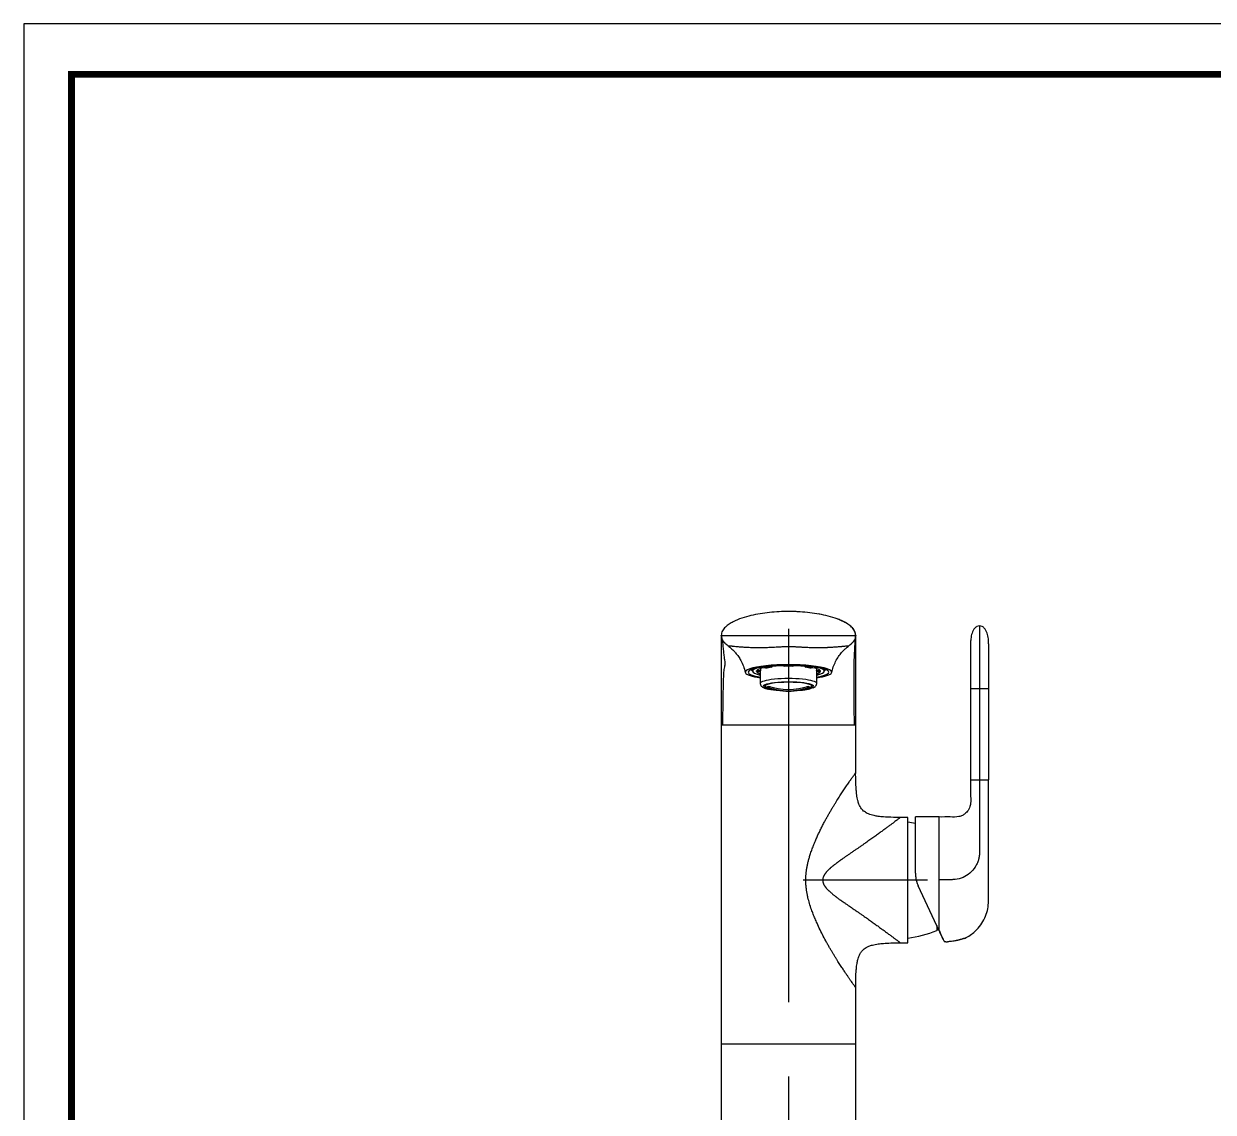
# Model space of a CAD drawing. Extents: x 0 to 995, y 0 to 729.
# Drawn here: x 0 to 398.3, y 364.6 to 729.2 of the extents above; entities that cross this region are included whole.
import ezdxf

# ---------------------------------------------------------------- set-up
doc = ezdxf.new("R2010")
doc.units = 0
doc.header["$LTSCALE"] = 10
doc.header["$MEASUREMENT"] = 0
doc.linetypes.add('CENTER', pattern=[2, 1.25, -0.25, 0.25, -0.25])
doc.layers.get('0').update_dxf_attribs({"linetype": 'CONTINUOUS'})
doc.layers.add('1', color=7, linetype='CONTINUOUS')

msp = doc.modelspace()

# ---------------------------------------------------------------- linework, layer by layer
at = {"ltscale": 0.5}
msp.add_lwpolyline([(0, 0), (995.25, 0), (995.25, 729.24), (0, 729.24)], close=True, dxfattribs=at)
at = {"color": 5, "linetype": 'ByBlock', "lineweight": 200, "const_width": 2.29}
msp.add_lwpolyline([(16, 31.23), (979.15, 31.23), (979.15, 712.31), (16, 712.31)], close=True, dxfattribs=at)
at = {"layer": '1', "color": 1, "linetype": 'CENTER', "lineweight": -3, "ltscale": 10}
for p, q in [((256.1, 526.53), (256.1, 165.09)), ((302.6, 442.36), (261.03, 442.36))]:
    msp.add_line(p, q, dxfattribs=at)
at = {"layer": '1', "color": 7, "linetype": 'Continuous', "lineweight": -3}
for p, q in [((320.1, 527.52), (320.1, 506.52)), ((233.6, 524.36), (233.6, 524.36)), ((317.1, 521.52), (317.1, 506.52)), ((323.1, 521.52), (323.1, 506.52)), ((250.52, 513.96), (250.52, 513.69)), ((254.65, 513.98), (254.65, 514.21)), ((255.25, 514.22), (255.25, 514.09)), ((256.95, 514.09), (256.95, 514.22)), ((257.55, 514.21), (257.55, 513.98)), ((261.67, 513.96), (261.67, 513.69)), ((244.1, 513.11), (244.1, 512.36)), ((245.38, 512.22), (245.38, 512.51)), ((246.13, 512.51), (245.38, 512.51)), ((245.38, 512.22), (246.13, 512.22)), ((245.45, 512.61), (246.76, 512.61)), ((246.65, 512.11), (245.45, 512.11)), ((246.1, 512.51), (246.1, 512.36)), ((246.65, 512.36), (246.65, 508.25)), ((246.76, 513.29), (246.76, 512.61)), ((248.47, 513.33), (247.54, 513.49)), ((247.92, 513.57), (248.45, 513.48)), ((248.45, 513.48), (248.45, 513.67)), ((249.65, 513.69), (249.12, 513.78)), ((249.59, 513.85), (250.52, 513.69)), ((261.67, 513.69), (262.6, 513.85)), ((263.07, 513.78), (262.54, 513.69)), ((264.65, 513.49), (263.73, 513.33)), ((263.74, 513.48), (263.74, 513.67)), ((263.74, 513.48), (264.28, 513.57)), ((265.44, 513.29), (265.44, 512.61)), ((265.44, 512.61), (266.75, 512.61)), ((265.55, 508.25), (265.55, 512.36)), ((266.75, 512.11), (265.55, 512.11)), ((266.81, 512.51), (266.06, 512.51)), ((266.06, 512.22), (266.81, 512.22)), ((266.1, 512.36), (266.1, 512.51)), ((266.81, 512.22), (266.81, 512.51)), ((268.1, 512.36), (268.1, 513.11)), ((265.55, 508.24), (265.55, 508.25)), ((317.1, 506.52), (317.1, 476.02)), ((320.1, 506.52), (320.1, 476.02)), ((323.1, 506.52), (323.1, 476.02)), ((233.6, 494.36), (233.6, 387.36)), ((278.6, 478.32), (278.6, 494.36)), ((296.1, 463.36), (293.59, 463.36)), ((296.1, 421.36), (296.1, 463.36)), ((306.6, 463.52), (298.6, 463.52)), ((298.6, 444.74), (298.6, 463.52)), ((306.6, 425.36), (299.53, 440.51)), ((305.78, 427.12), (305.78, 425.48)), ((306.1, 426.43), (306.1, 425.95)), ((293.6, 421.36), (296.1, 421.36)), ((278.6, 387.36), (278.6, 406.36)), ((233.6, 387.36), (233.6, 282.36)), ((278.6, 387.36), (233.6, 387.36)), ((278.6, 387.36), (233.6, 387.36)), ((278.6, 282.36), (278.6, 387.36))]:
    msp.add_line(p, q, dxfattribs=at)
for centre, radius, start, end in [((256.1, 526.47), 20.8, 249.6057, 270), ((256.1, 526.47), 20.8, 270, 290.3943), ((290.33, 419.82), 42.34, 78.7441, 82.1756), ((290.33, 464.9), 42.34, 277.8244, 291.3977), ((305.6, 425.95), 0.5, 291.3977, 0)]:
    msp.add_arc(centre, radius, start, end, dxfattribs=at)
for centre, major_axis, ratio, start_param, end_param in [((256.1, 512.05), (14.5, 0), 0.173648, 6.190355, 9.517609), ((256.1, 512.03), (-13.5, 0), 0.173648, 2.346279, 6.283185), ((256.1, 512.36), (12, 0), 0.173648, 2.270193, 3.141592), ((256.1, 512.36), (10.75, 0), 0.173648, 1.706093, 2.220898), ((256.1, 512.36), (9.45, 0), 0.173648, 1.416748, 1.724845), ((256.1, 512.36), (10.75, 0), 0.173648, 1.491644, 1.649949), ((256.1, 512.36), (-10, 0), 0.173648, 4.627286, 4.797492), ((256.1, 512.36), (10.75, 0), 0.173648, 0.920695, 1.4355), ((256.1, 512.36), (12, 0), 0.173648, 0, 0.871301), ((256.1, 512.05), (14.5, 0), 0.173648, 3.234423, 4.00255), ((256.1, 512.03), (-13.5, 0), 0.173648, 0, 0.795314), ((256.1, 513.02), (12.5, 0), 0.173648, 3.184986, 3.425318), ((256.1, 512.36), (12, 0), 0.173648, 3.141593, 3.805745), ((256.1, 512.36), (10.75, 0), 0.173648, 3.06244, 3.220745), ((256.1, 512.36), (10.75, 0), 0.173648, 2.491491, 3.006296), ((256.1, 512.36), (10.75, 0), 0.173648, 3.276889, 3.638475), ((256.1, 512.36), (-10, 0), 0.173648, 6.198083, 6.368288), ((256.1, 512.36), (9.45, 0), 0.173648, 2.987544, 3.141593), ((256.1, 508.25), (9.45, 0), 0.173648, 0, 3.141593), ((256.1, 512.36), (10.75, 0), 0.173648, 2.277042, 2.435347), ((256.1, 512.36), (-10, 0), 0.173648, 5.412684, 5.58289), ((256.1, 512.36), (9.45, 0), 0.173648, 2.202146, 2.510243), ((256.1, 512.36), (9.45, 0), 0.173648, 0.63135, 0.939447), ((256.1, 512.36), (-10, 0), 0.173648, 3.841888, 4.012094), ((256.1, 512.36), (10.75, 0), 0.173648, 0.706246, 0.864551), ((256.1, 512.36), (10.75, 0), 0.173648, 0.135297, 0.650101), ((256.1, 512.36), (9.45, 0), 0.173648, 0, 0.154048), ((256.1, 512.36), (12, 0), 0.173648, 5.619131, 6.283185), ((256.1, 512.36), (10.75, 0), 0.173648, 5.786303, 6.147889), ((256.1, 512.05), (14.5, 0), 0.173648, 5.422228, 6.190355), ((256.1, 512.36), (-10, 0), 0.173648, 3.05649, 3.226695), ((256.1, 512.36), (10.75, 0), 0.173648, 6.204033, 6.362338), ((256.1, 513.02), (12.5, 0), 0.173648, 5.99946, 6.239792), ((256.1, 507.26), (8.45, 0), 0.173648, 2.787084, 3.141593), ((256.1, 507.26), (8.45, 0), 0.173648, 3.141593, 3.800542), ((256.1, 507.26), (8, 0), 0.173648, 0, 3.141592), ((256.1, 507.26), (8, 0), 0.173648, 3.141593, 4.181362), ((256.1, 507.56), (8, 0), 0.173648, 3.248211, 3.578569), ((256.1, 507.26), (8.45, 0), 0.173648, 0.296979, 2.787084), ((256.1, 526.69), (20.76, 0), 0.984808, 4.377384, 5.047394), ((256.1, 486.72), (21.63, 0), 0.984808, 1.85725, 1.891899), ((256.1, 526.24), (20.76, 0), 0.984808, 4.377384, 5.047394), ((256.1, 507.26), (8.45, 0), 0.173648, 3.800542, 4.338441), ((256.1, 507.26), (8.45, 0), 0.173648, 5.086435, 5.946347), ((256.1, 507.26), (8, 0), 0.173648, 5.243515, 6.283185), ((256.1, 486.72), (21.63, 0), 0.984808, 1.249694, 1.284343), ((256.1, 507.56), (8, 0), 0.173648, 5.846307, 6.176666), ((256.1, 507.26), (8.45, 0), 0.173648, 5.946348, 6.283185), ((256.1, 507.26), (8.45, 0), 0.173648, 0, 0.296979)]:
    msp.add_ellipse(centre, major_axis=major_axis, ratio=ratio, start_param=start_param, end_param=end_param, dxfattribs=at)
for points, degree, knots in [([(278.6, 524.36), (278.6, 524.62), (278.52, 525.15), (278.11, 526.13), (277.26, 527.16), (276, 528.13), (274.17, 529.19), (271.72, 530.18), (268.67, 531.04), (265.56, 531.65), (261.37, 532.2), (256.1, 532.46), (250.82, 532.2), (246.63, 531.65), (243.53, 531.04), (240.47, 530.18), (238.02, 529.19), (236.19, 528.13), (234.94, 527.16), (234.08, 526.13), (233.67, 525.15), (233.6, 524.62), (233.6, 524.36)], 3, [0, 0, 0, 0, 0.015625, 0.03125, 0.0625, 0.09375, 0.125, 0.1875, 0.25, 0.3125, 0.375, 0.5, 0.625, 0.6875, 0.75, 0.8125, 0.875, 0.90625, 0.9375, 0.96875, 0.984375, 1, 1, 1, 1]), ([(259.72, 532.26), (259.24, 532.29), (258.41, 532.33), (257.36, 532.35), (256.7, 532.36), (256.35, 532.36), (256.23, 532.36), (256.18, 532.36), (256.16, 532.36), (256.15, 532.36), (256.14, 532.36), (256.13, 532.36), (256.12, 532.36), (256.11, 532.36), (256.1, 532.36), (256.1, 532.36), (256.1, 532.36)], 3, [0, 0, 0, 0, 0.411869, 0.71432, 0.902547, 0.953319, 0.968139, 0.973121, 0.975094, 0.976795, 0.978319, 0.979796, 0.981369, 0.983158, 0.987673, 1, 1, 1, 1]), ([(278.6, 524.36), (278.6, 524.54), (278.57, 524.89), (278.41, 525.48), (278.12, 526.08), (277.72, 526.65), (277.21, 527.19), (276.35, 527.94), (275.01, 528.78), (273.49, 529.49), (272.49, 529.87), (272.05, 530.02)], 3, [0, 0, 0, 0, 0.057285, 0.110547, 0.16243, 0.216704, 0.277491, 0.348439, 0.532533, 0.7882, 1, 1, 1, 1]), ([(320.1, 527.52), (319.78, 527.51), (319.2, 527.38), (318.2, 526.58), (317.48, 525.13), (317.14, 523.3), (317.08, 522.09), (317.1, 521.52)], 3, [0, 0, 0, 0, 0.123231, 0.244483, 0.503759, 0.767753, 1, 1, 1, 1]), ([(323.1, 521.52), (323.12, 522.09), (323.06, 523.3), (322.72, 525.13), (321.99, 526.58), (321, 527.38), (320.42, 527.51), (320.1, 527.52)], 3, [0, 0, 0, 0, 0.232247, 0.496241, 0.755517, 0.876769, 1, 1, 1, 1]), ([(233.6, 524.36), (233.6, 524.17), (233.64, 523.78), (233.76, 523.24), (233.88, 522.81), (233.99, 522.07), (234.13, 520.77), (234.31, 518.96), (234.47, 517.38), (234.71, 516.07), (234.79, 515.1), (234.77, 514.3), (234.59, 513.75), (234.43, 512.75), (234.31, 510.92), (234.2, 508.14), (234.12, 504.3), (234.06, 499.63), (234.03, 496.21), (234.03, 494.36)], 3, [0, 0, 0, 0, 0.129216, 0.235747, 0.280932, 0.321657, 0.390634, 0.443729, 0.481408, 0.50673, 0.528373, 0.548486, 0.569055, 0.59885, 0.644702, 0.707174, 0.786609, 0.884218, 1, 1, 1, 1]), ([(233.6, 524.36), (233.6, 524.36), (233.89, 524.36), (235.18, 524.36), (237.27, 524.36), (240.08, 524.36), (242.94, 524.36), (245.47, 524.36), (247.47, 524.36), (249.56, 524.36), (251.34, 524.36), (252.79, 524.36), (253.89, 524.36), (254.99, 524.36), (255.73, 524.36), (256.1, 524.36)], 3, [0, 0, 0, 0, 0.125, 0.25, 0.375, 0.5, 0.625, 0.6875, 0.75, 0.8125, 0.875, 0.90625, 0.9375, 0.96875, 1, 1, 1, 1]), ([(233.6, 523.94), (233.6, 523.92), (233.6, 523.57), (233.6, 522.49), (233.6, 519.89), (233.6, 516.45), (233.6, 512.38), (233.6, 509.22), (233.6, 507.35), (233.6, 506.88), (233.6, 506.5), (233.6, 506.12), (233.6, 505.09), (233.6, 501.14), (233.6, 497.37), (233.6, 494.36)], 3, [0, 0, 0, 0, 0.006736, 0.130894, 0.255052, 0.37921, 0.503368, 0.627526, 0.643046, 0.658565, 0.666325, 0.674085, 0.689605, 0.751684, 1, 1, 1, 1]), ([(256.1, 524.36), (256.47, 524.36), (257.2, 524.36), (258.3, 524.36), (259.4, 524.36), (260.85, 524.36), (262.64, 524.36), (264.72, 524.36), (266.72, 524.36), (269.25, 524.36), (272.11, 524.36), (274.93, 524.36), (277.02, 524.36), (278.31, 524.36), (278.6, 524.36), (278.6, 524.36)], 3, [0, 0, 0, 0, 0.031253, 0.062506, 0.09376, 0.125013, 0.187519, 0.250025, 0.312532, 0.375038, 0.500051, 0.625064, 0.750076, 0.875089, 1, 1, 1, 1]), ([(278.16, 494.36), (278.16, 496.18), (278.14, 499.62), (278.12, 504.47), (278.11, 508.44), (278.1, 511.47), (278.12, 514.19), (278.14, 516.39), (278.23, 518.32), (278.32, 519.84), (278.39, 521.24), (278.47, 522.52), (278.53, 523.53), (278.58, 523.97), (278.6, 524.26), (278.6, 524.36)], 3, [0, 0, 0, 0, 0.135045, 0.254848, 0.359349, 0.427633, 0.487017, 0.578525, 0.61933, 0.661298, 0.720123, 0.775294, 0.839889, 0.914137, 1, 1, 1, 1]), ([(278.6, 494.36), (278.6, 497.37), (278.6, 501.14), (278.6, 505.09), (278.6, 506.12), (278.6, 506.5), (278.6, 506.88), (278.6, 507.35), (278.6, 509.22), (278.6, 512.38), (278.6, 516.45), (278.6, 519.89), (278.6, 522.49), (278.6, 523.58), (278.6, 523.93), (278.6, 523.96)], 3, [0, 0, 0, 0, 0.24787, 0.309837, 0.325329, 0.333075, 0.340821, 0.356313, 0.371805, 0.49574, 0.619675, 0.74361, 0.867545, 0.99148, 1, 1, 1, 1]), ([(235.86, 520.87), (235.85, 520.87), (235.85, 520.87), (235.85, 520.88), (235.84, 520.88), (235.84, 520.89), (235.85, 520.89), (235.85, 520.89), (235.87, 520.9), (235.88, 520.9), (235.93, 520.9), (236.01, 520.9), (236.24, 520.89), (236.39, 520.88), (236.66, 520.85), (236.75, 520.84), (236.91, 520.82), (237, 520.81), (237.08, 520.8), (237.14, 520.8), (237.17, 520.8), (237.33, 520.78), (237.46, 520.77), (237.73, 520.74), (237.88, 520.72), (238.33, 520.67), (238.67, 520.64), (239.2, 520.59), (239.39, 520.58), (239.78, 520.54), (239.98, 520.53), (240.29, 520.5), (240.45, 520.49), (240.61, 520.48), (240.72, 520.47), (240.77, 520.47), (241.05, 520.45), (241.28, 520.44), (241.74, 520.41), (241.98, 520.4), (242.34, 520.38), (242.47, 520.37), (242.72, 520.36), (242.84, 520.36), (243.22, 520.34), (243.48, 520.33), (244.01, 520.32), (244.28, 520.32), (244.69, 520.31), (244.83, 520.31), (245.11, 520.3), (245.25, 520.3), (245.53, 520.3), (245.68, 520.3), (245.9, 520.3), (245.97, 520.3), (246.12, 520.3), (246.19, 520.3), (246.41, 520.3), (246.56, 520.3), (246.86, 520.3), (247.16, 520.3), (247.47, 520.31), (247.77, 520.31), (247.93, 520.32), (248.23, 520.32), (248.39, 520.33), (248.7, 520.33), (248.86, 520.34), (249.33, 520.35), (249.65, 520.36), (250.29, 520.39), (250.61, 520.4), (251.26, 520.43), (251.59, 520.45), (252.01, 520.47), (252.09, 520.48), (252.26, 520.49), (252.34, 520.49), (252.6, 520.51), (252.76, 520.52), (253.1, 520.54), (253.27, 520.55), (253.61, 520.56), (253.78, 520.57), (254.03, 520.59), (254.12, 520.59), (254.29, 520.6), (254.37, 520.6), (254.63, 520.61), (254.8, 520.61), (255.06, 520.62), (255.14, 520.62), (255.31, 520.62), (255.48, 520.62), (255.65, 520.62), (255.82, 520.62), (255.91, 520.62), (256.03, 520.62), (256.08, 520.62), (256.16, 520.62), (256.2, 520.62), (256.33, 520.62), (256.42, 520.62), (256.59, 520.62), (256.76, 520.62), (256.93, 520.62), (257.19, 520.62), (257.36, 520.62), (257.7, 520.61), (257.87, 520.6), (258.21, 520.58), (258.38, 520.58), (258.72, 520.56), (258.89, 520.55), (259.22, 520.53), (259.39, 520.52), (259.73, 520.5), (259.9, 520.49), (260.24, 520.47), (260.4, 520.46), (260.74, 520.44), (260.9, 520.44), (261.4, 520.41), (261.72, 520.4), (262.37, 520.37), (262.69, 520.36), (263.33, 520.34), (263.64, 520.33), (264.27, 520.32), (264.57, 520.31), (265.03, 520.3), (265.19, 520.3), (265.42, 520.3), (265.49, 520.3), (265.64, 520.3), (265.72, 520.3), (266.09, 520.3), (266.38, 520.3), (266.96, 520.3), (267.24, 520.3), (267.8, 520.31), (268.07, 520.32), (268.61, 520.33), (268.87, 520.34), (269.26, 520.35), (269.38, 520.36), (269.64, 520.37), (269.76, 520.37), (270.01, 520.39), (270.13, 520.39), (270.31, 520.4), (270.37, 520.41), (270.49, 520.41), (270.79, 520.43), (271.08, 520.45), (271.52, 520.48), (271.74, 520.49), (272.15, 520.52), (272.36, 520.54), (272.75, 520.57), (272.94, 520.59), (273.3, 520.62), (273.48, 520.64), (273.73, 520.66), (273.86, 520.67), (273.98, 520.69), (274.06, 520.69), (274.1, 520.7), (274.29, 520.72), (274.44, 520.73), (274.72, 520.76), (274.85, 520.78), (275.22, 520.82), (275.43, 520.84), (275.7, 520.86), (275.79, 520.87), (275.9, 520.88), (275.95, 520.89), (276, 520.89), (276.03, 520.89), (276.05, 520.89), (276.18, 520.9), (276.26, 520.9), (276.33, 520.9), (276.34, 520.89), (276.35, 520.89), (276.35, 520.88), (276.35, 520.87), (276.34, 520.87), (276.34, 520.87), (276.34, 520.87), (276.34, 520.87), (276.34, 520.87), (276.34, 520.87)], 3, [0, 0, 0, 0, 0.003906, 0.003906, 0.007812, 0.015625, 0.015625, 0.023437, 0.023437, 0.03125, 0.03125, 0.0625, 0.0625, 0.09375, 0.09375, 0.109375, 0.109375, 0.117187, 0.121094, 0.121094, 0.125, 0.125, 0.140625, 0.140625, 0.15625, 0.15625, 0.1875, 0.1875, 0.203125, 0.203125, 0.21875, 0.21875, 0.226562, 0.230469, 0.230469, 0.234375, 0.234375, 0.25, 0.25, 0.265625, 0.265625, 0.273437, 0.273437, 0.28125, 0.28125, 0.296875, 0.296875, 0.3125, 0.3125, 0.320312, 0.320312, 0.328125, 0.328125, 0.335937, 0.335937, 0.339844, 0.339844, 0.34375, 0.34375, 0.351562, 0.351562, 0.359375, 0.367187, 0.367187, 0.375, 0.375, 0.382812, 0.382812, 0.390625, 0.390625, 0.40625, 0.40625, 0.421875, 0.421875, 0.4375, 0.4375, 0.441406, 0.441406, 0.445312, 0.445312, 0.453125, 0.453125, 0.460937, 0.460937, 0.46875, 0.46875, 0.472656, 0.472656, 0.476562, 0.476562, 0.484375, 0.484375, 0.488281, 0.488281, 0.492187, 0.496094, 0.496094, 0.5, 0.5, 0.501953, 0.501953, 0.503906, 0.503906, 0.507812, 0.507812, 0.511719, 0.515625, 0.515625, 0.523437, 0.523437, 0.53125, 0.53125, 0.539062, 0.539062, 0.546875, 0.546875, 0.554687, 0.554687, 0.5625, 0.5625, 0.570312, 0.570312, 0.578125, 0.578125, 0.59375, 0.59375, 0.609375, 0.609375, 0.625, 0.625, 0.640625, 0.640625, 0.648437, 0.648437, 0.652344, 0.652344, 0.65625, 0.65625, 0.671875, 0.671875, 0.6875, 0.6875, 0.703125, 0.703125, 0.71875, 0.71875, 0.726562, 0.726562, 0.734375, 0.734375, 0.742187, 0.742187, 0.746094, 0.746094, 0.75, 0.765625, 0.765625, 0.78125, 0.78125, 0.796875, 0.796875, 0.8125, 0.8125, 0.828125, 0.828125, 0.835937, 0.839844, 0.839844, 0.84375, 0.84375, 0.859375, 0.859375, 0.875, 0.875, 0.90625, 0.90625, 0.921875, 0.921875, 0.929687, 0.933594, 0.933594, 0.9375, 0.9375, 0.96875, 0.96875, 0.984375, 0.984375, 0.992188, 0.996094, 0.998047, 0.999023, 0.999512, 0.999512, 1, 1, 1, 1]), ([(235.86, 520.86), (236.23, 520.6), (236.94, 520.02), (237.66, 519.32), (238.04, 518.91), (238.1, 518.85)], 3, [0, 0, 0, 0, 0.453775, 0.908631, 1, 1, 1, 1]), ([(238.09, 518.83), (238.19, 518.73), (238.6, 518.28), (239.35, 517.29), (240.25, 515.82), (241.06, 514.02), (241.45, 512.67), (241.61, 511.94)], 3, [0, 0, 0, 0, 0.062385, 0.259422, 0.471119, 0.721252, 1, 1, 1, 1]), ([(270.62, 511.93), (270.67, 512.23), (270.85, 513.19), (271.43, 514.73), (272.3, 516.46), (273.3, 517.93), (274.22, 519), (274.77, 519.53), (274.97, 519.71)], 3, [0, 0, 0, 0, 0.097606, 0.32248, 0.534283, 0.731099, 0.908145, 1, 1, 1, 1]), ([(274.95, 519.72), (275.06, 519.82), (275.5, 520.22), (275.97, 520.6), (276.34, 520.87)], 3, [0, 0, 0, 0, 0.236277, 1, 1, 1, 1]), ([(246.65, 508.25), (246.67, 507.99), (246.78, 507.57), (247.2, 507.13), (247.75, 506.8), (248.4, 506.56), (249, 506.42), (249.22, 506.38)], 3, [0, 0, 0, 0, 0.174195, 0.339985, 0.539679, 0.841398, 1, 1, 1, 1]), ([(264.4, 506.83), (264.61, 506.9), (264.95, 507.1), (265.41, 507.55), (265.52, 507.99), (265.54, 508.23)], 3, [0, 0, 0, 0, 0.393893, 0.704612, 1, 1, 1, 1]), ([(233.6, 494.36), (233.6, 494.36), (233.62, 494.36), (233.7, 494.36), (233.83, 494.36), (234.08, 494.36), (234.53, 494.36), (235.28, 494.36), (236.22, 494.36), (237.74, 494.36), (240.08, 494.36), (243.52, 494.36), (247.43, 494.36), (251.68, 494.36), (256.1, 494.36), (260.52, 494.36), (264.76, 494.36), (268.68, 494.36), (272.11, 494.36), (274.46, 494.36), (275.97, 494.36), (276.92, 494.36), (277.66, 494.36), (278.02, 494.36), (278.16, 494.36)], 3, [0, 0, 0, 0, 0.016667, 0.033334, 0.050001, 0.066668, 0.100002, 0.133336, 0.166669, 0.200003, 0.266671, 0.333339, 0.400007, 0.466674, 0.533342, 0.60001, 0.666678, 0.733346, 0.800013, 0.866681, 0.900015, 0.933349, 0.966683, 1, 1, 1, 1]), ([(278.16, 494.36), (278.16, 494.36), (278.24, 494.36), (278.36, 494.36), (278.5, 494.36), (278.58, 494.36), (278.6, 494.36), (278.6, 494.36)], 3, [0, 0, 0, 0, 0.00025, 0.250188, 0.500126, 0.750065, 1, 1, 1, 1]), ([(278.6, 406.36), (278.6, 406.36), (278.58, 406.38), (278.5, 406.49), (278.38, 406.67), (278.2, 406.92), (277.97, 407.24), (277.7, 407.63), (277.38, 408.09), (277.07, 408.54), (276.79, 408.94), (276.56, 409.27), (276.33, 409.61), (276.07, 409.98), (275.81, 410.37), (275.53, 410.78), (275.25, 411.2), (274.92, 411.68), (274.56, 412.22), (274.16, 412.83), (273.75, 413.46), (273.32, 414.12), (272.88, 414.8), (272.41, 415.55), (271.91, 416.35), (271.38, 417.21), (270.84, 418.1), (270.3, 419.02), (269.83, 419.81), (269.46, 420.47), (269.17, 420.98), (268.6, 422.01), (267.76, 423.58), (266.68, 425.72), (265.76, 427.69), (264.99, 429.45), (264.37, 430.98), (263.74, 432.68), (263.14, 434.52), (262.67, 436.25), (262.36, 437.66), (262.19, 438.64), (262.08, 439.45), (262, 440.11), (261.95, 440.76), (261.91, 441.31), (261.9, 441.77), (261.89, 442.14), (261.89, 442.52), (261.9, 442.89), (261.91, 443.27), (261.93, 443.65), (261.95, 444.03), (261.99, 444.41), (262.02, 444.8), (262.07, 445.18), (262.12, 445.57), (262.21, 446.21), (262.37, 447.09), (262.62, 448.24), (262.92, 449.41), (263.23, 450.44), (263.51, 451.33), (263.76, 452.07), (264.03, 452.81), (264.31, 453.57), (264.61, 454.33), (264.93, 455.1), (265.33, 456.05), (265.83, 457.18), (266.43, 458.48), (267.06, 459.76), (267.7, 461.02), (268.33, 462.21), (268.94, 463.32), (269.51, 464.35), (270.09, 465.35), (270.66, 466.32), (271.23, 467.27), (271.79, 468.18), (272.48, 469.29), (273.29, 470.57), (274.07, 471.75), (274.67, 472.66), (275.13, 473.34), (275.55, 473.98), (275.97, 474.59), (276.38, 475.19), (276.77, 475.75), (277.12, 476.26), (277.43, 476.71), (277.71, 477.11), (277.95, 477.45), (278.19, 477.79), (278.4, 478.08), (278.54, 478.29), (278.59, 478.35), (278.6, 478.36), (278.6, 478.36)], 3, [0, 0, 0, 0, 0.010663, 0.021364, 0.032151, 0.043068, 0.05416, 0.065467, 0.07703, 0.088885, 0.095288, 0.101782, 0.108371, 0.115059, 0.121851, 0.12875, 0.13576, 0.142885, 0.151844, 0.160954, 0.17022, 0.179647, 0.189241, 0.199008, 0.210149, 0.221433, 0.232866, 0.244454, 0.256203, 0.262417, 0.26869, 0.275024, 0.299683, 0.324344, 0.349052, 0.366195, 0.382856, 0.399054, 0.42084, 0.441269, 0.452878, 0.464188, 0.470894, 0.477503, 0.48402, 0.490452, 0.494141, 0.497847, 0.501572, 0.505316, 0.509081, 0.512868, 0.516679, 0.520513, 0.524373, 0.528259, 0.532173, 0.536115, 0.547459, 0.559182, 0.571304, 0.583842, 0.591528, 0.599355, 0.607324, 0.61544, 0.623704, 0.632119, 0.640687, 0.655186, 0.669729, 0.684326, 0.698986, 0.71372, 0.726342, 0.738815, 0.751146, 0.76334, 0.775406, 0.787351, 0.799181, 0.819871, 0.839863, 0.850735, 0.861371, 0.871782, 0.881979, 0.893136, 0.904004, 0.914605, 0.924959, 0.935091, 0.945025, 0.954788, 0.96882, 0.98263, 0.996314, 1, 1, 1, 1]), ([(293.98, 463.36), (292.79, 463.35), (290.79, 463.38), (288.17, 463.5), (286.29, 463.69), (284.57, 463.98), (282.98, 464.43), (281.53, 465.22), (280.41, 466.33), (279.71, 467.67), (279.24, 469.25), (278.98, 470.69), (278.81, 472.23), (278.69, 473.82), (278.61, 475.9), (278.59, 477.47), (278.6, 478.36)], 3, [0, 0, 0, 0, 0.13384, 0.226898, 0.295243, 0.347687, 0.423811, 0.48093, 0.53211, 0.599445, 0.648963, 0.718379, 0.764928, 0.823394, 0.898915, 1, 1, 1, 1]), ([(320.1, 476.02), (320.1, 468.85), (320.1, 461.23), (320.1, 453.22), (320.1, 452.32), (320.1, 451.76), (320.09, 451.48), (320.07, 451.03), (320.01, 450.48), (319.91, 449.93), (319.82, 449.54), (319.77, 449.33), (319.73, 449.19), (319.58, 448.71), (319.26, 447.87), (318.41, 446.32), (316.91, 444.62), (314.61, 443.18), (312.64, 442.64), (311.41, 442.53), (310.97, 442.52), (310.29, 442.52), (309.51, 442.52), (308.73, 442.52), (308.33, 442.52), (308.11, 442.52), (307.77, 442.52), (307.27, 442.52), (306.82, 442.52), (306.6, 442.52)], 3, [0, 0, 0, 0, 0.5, 0.53125, 0.558594, 0.5625, 0.570312, 0.578125, 0.59375, 0.609375, 0.617188, 0.621094, 0.625, 0.626953, 0.65625, 0.6875, 0.75, 0.8125, 0.875, 0.890625, 0.898438, 0.90625, 0.9375, 0.953125, 0.960938, 0.964844, 0.96875, 0.984375, 1, 1, 1, 1]), ([(315.06, 422.85), (315.73, 423.17), (316.93, 423.85), (318.43, 425.04), (319.91, 426.53), (321.29, 428.45), (322.39, 430.89), (323.03, 433.42), (323.11, 436.01), (323.09, 438.95), (323.1, 442.43), (323.1, 446.86), (323.1, 452.34), (323.1, 459.09), (323.1, 467.13), (323.1, 472.91), (323.1, 476.02)], 3, [0, 0, 0, 0, 0.039292, 0.073301, 0.101627, 0.151009, 0.198262, 0.243521, 0.289105, 0.335907, 0.40012, 0.474686, 0.571889, 0.691842, 0.834546, 1, 1, 1, 1]), ([(317.1, 473.41), (317.1, 472.4), (317.05, 470.63), (317.19, 468.35), (316.84, 466.76), (316.2, 465.56), (315.37, 464.67), (314.3, 463.98), (312.64, 463.39), (310, 463.59), (307.81, 463.49), (306.6, 463.52)], 3, [0, 0, 0, 0, 0.166657, 0.29173, 0.374953, 0.429607, 0.514723, 0.571694, 0.638168, 0.799783, 1, 1, 1, 1]), ([(293.6, 463.36), (293.6, 463.36), (293.6, 463.36), (293.59, 463.36), (293.57, 463.34), (293.49, 463.28), (293.28, 463.12), (292.97, 462.89), (292.57, 462.59), (292.06, 462.2), (291.45, 461.75), (290.74, 461.22), (289.94, 460.62), (289.2, 460.07), (288.57, 459.61), (288.08, 459.25), (287.57, 458.88), (287.04, 458.49), (286.49, 458.09), (285.91, 457.67), (285.31, 457.24), (284.69, 456.8), (284.05, 456.34), (283.38, 455.86), (282.7, 455.38), (281.98, 454.88), (281.25, 454.37), (280.5, 453.84), (279.7, 453.29), (278.87, 452.72), (278, 452.12), (277.27, 451.63), (276.7, 451.24), (276.29, 450.95), (275.86, 450.66), (275.46, 450.38), (275.09, 450.12), (274.71, 449.86), (274.33, 449.6), (274.02, 449.37), (273.77, 449.2), (273.58, 449.07), (273.4, 448.94), (273.22, 448.81), (273.05, 448.68), (272.87, 448.55), (272.71, 448.43), (272.54, 448.31), (272.38, 448.19), (272.22, 448.07), (272.03, 447.93), (271.8, 447.75), (271.54, 447.55), (271.29, 447.36), (271.06, 447.18), (270.84, 447), (270.63, 446.83), (270.41, 446.65), (270.21, 446.47), (270.01, 446.29), (269.82, 446.12), (269.64, 445.95), (269.45, 445.77), (269.25, 445.57), (269.05, 445.36), (268.86, 445.14), (268.68, 444.94), (268.52, 444.73), (268.37, 444.53), (268.23, 444.34), (268.12, 444.15), (268.01, 443.97), (267.91, 443.78), (267.83, 443.6), (267.75, 443.42), (267.67, 443.19), (267.6, 442.91), (267.56, 442.58), (267.55, 442.25), (267.58, 441.99), (267.61, 441.79), (267.64, 441.65), (267.68, 441.51), (267.73, 441.37), (267.78, 441.23), (267.84, 441.09), (267.91, 440.95), (267.98, 440.8), (268.06, 440.66), (268.15, 440.52), (268.25, 440.36), (268.37, 440.18), (268.52, 439.98), (268.69, 439.78), (268.86, 439.57), (269.05, 439.36), (269.25, 439.15), (269.47, 438.94), (269.69, 438.72), (269.93, 438.51), (270.17, 438.28), (270.43, 438.06), (270.71, 437.83), (271, 437.59), (271.3, 437.35), (271.58, 437.13), (271.84, 436.93), (272.08, 436.75), (272.33, 436.56), (272.61, 436.36), (272.89, 436.15), (273.2, 435.93), (273.46, 435.74), (273.77, 435.53), (274.17, 435.24), (274.78, 434.81), (275.37, 434.41), (275.84, 434.08), (276.12, 433.89), (276.39, 433.7), (276.64, 433.53), (276.87, 433.37), (277.09, 433.22), (277.4, 433.01), (277.81, 432.73), (278.32, 432.38), (278.81, 432.04), (279.29, 431.71), (279.76, 431.39), (280.21, 431.08), (280.65, 430.78), (281.07, 430.48), (281.58, 430.12), (282.18, 429.7), (282.87, 429.22), (283.53, 428.76), (284.17, 428.3), (284.79, 427.86), (285.39, 427.43), (286.21, 426.84), (287.22, 426.1), (288.37, 425.26), (289.41, 424.49), (290.33, 423.81), (291.01, 423.31), (291.48, 422.95), (291.8, 422.71), (292.09, 422.49), (292.36, 422.3), (292.6, 422.12), (292.84, 421.94), (293.06, 421.77), (293.25, 421.62), (293.41, 421.5), (293.52, 421.42), (293.58, 421.37), (293.6, 421.36), (293.6, 421.36), (293.6, 421.36)], 3, [0, 0, 0, 0, 0.001949, 0.005116, 0.00828, 0.022726, 0.037358, 0.052264, 0.067525, 0.083216, 0.099407, 0.116161, 0.133537, 0.151586, 0.160398, 0.169384, 0.178547, 0.187891, 0.19742, 0.207137, 0.217046, 0.227149, 0.237449, 0.247949, 0.258651, 0.269559, 0.280673, 0.291902, 0.303637, 0.315882, 0.328637, 0.341903, 0.347269, 0.353305, 0.360012, 0.365387, 0.370765, 0.376145, 0.381529, 0.386915, 0.389639, 0.392316, 0.394944, 0.397525, 0.400058, 0.402544, 0.404982, 0.407372, 0.409715, 0.41201, 0.414257, 0.418273, 0.422078, 0.425673, 0.429058, 0.432232, 0.435568, 0.438808, 0.441952, 0.445001, 0.447955, 0.450815, 0.45358, 0.457152, 0.460582, 0.463871, 0.467022, 0.470037, 0.47292, 0.475571, 0.478132, 0.480608, 0.483004, 0.485324, 0.487574, 0.48976, 0.493684, 0.497503, 0.501266, 0.505024, 0.506634, 0.508267, 0.509927, 0.511616, 0.513339, 0.515097, 0.516894, 0.518732, 0.520613, 0.52254, 0.524514, 0.527243, 0.5301, 0.533088, 0.53621, 0.539469, 0.542867, 0.546405, 0.54994, 0.553631, 0.557478, 0.561482, 0.565644, 0.569965, 0.574445, 0.579085, 0.582368, 0.585867, 0.589582, 0.593512, 0.597659, 0.602021, 0.6066, 0.609298, 0.615061, 0.62389, 0.635784, 0.640098, 0.644175, 0.648013, 0.651614, 0.654976, 0.6581, 0.660986, 0.668545, 0.67593, 0.683142, 0.69018, 0.697044, 0.703736, 0.710254, 0.7166, 0.722774, 0.73349, 0.744006, 0.754326, 0.764452, 0.774385, 0.784128, 0.793685, 0.815264, 0.835939, 0.855755, 0.874762, 0.893016, 0.901447, 0.909723, 0.917851, 0.92584, 0.9337, 0.94144, 0.951443, 0.961315, 0.97108, 0.980764, 0.990392, 0.99999, 1, 1, 1, 1]), ([(306.6, 442.52), (306.6, 443.21), (306.6, 443.89), (306.6, 445.26), (306.6, 445.94), (306.6, 447.29), (306.6, 447.96), (306.6, 449.27), (306.6, 449.92), (306.6, 451.19), (306.6, 451.81), (306.6, 453.02), (306.6, 453.61), (306.6, 454.76), (306.6, 455.31), (306.6, 456.37), (306.6, 456.88), (306.6, 457.85), (306.6, 458.32), (306.6, 459.19), (306.6, 459.6), (306.6, 460.36), (306.6, 460.72), (306.6, 461.36), (306.6, 461.66), (306.6, 462.18), (306.6, 462.42), (306.6, 462.81), (306.6, 462.98), (306.6, 463.25), (306.6, 463.35), (306.6, 463.49), (306.6, 463.52), (306.6, 463.52)], 3, [0, 0, 0, 0, 0.062505, 0.062505, 0.12501, 0.12501, 0.187514, 0.187514, 0.250019, 0.250019, 0.312524, 0.312524, 0.375029, 0.375029, 0.437534, 0.437534, 0.500039, 0.500039, 0.562543, 0.562543, 0.625048, 0.625048, 0.687553, 0.687553, 0.750058, 0.750058, 0.812563, 0.812563, 0.875068, 0.875068, 0.937572, 0.937572, 1, 1, 1, 1]), ([(298.6, 444.74), (298.6, 444.37), (298.62, 444.01), (298.7, 443.29), (298.75, 442.93), (298.87, 442.4), (298.92, 442.23), (298.99, 441.96), (299.01, 441.88), (299.07, 441.7), (299.1, 441.61), (299.24, 441.18), (299.38, 440.84), (299.53, 440.51)], 3, [0, 0, 0, 0, 0.25, 0.25, 0.5, 0.5, 0.625, 0.625, 0.6875, 0.6875, 0.75, 0.75, 1, 1, 1, 1]), ([(306.6, 425.36), (306.6, 425.85), (306.6, 426.37), (306.6, 427.49), (306.6, 428.09), (306.6, 429.35), (306.6, 430.01), (306.6, 431.4), (306.6, 432.11), (306.6, 433.6), (306.6, 434.37), (306.6, 435.93), (306.6, 436.73), (306.6, 438.36), (306.6, 439.18), (306.6, 440.85), (306.6, 441.68), (306.6, 442.52)], 3, [0, 0, 0, 0, 0.125, 0.125, 0.25, 0.25, 0.375, 0.375, 0.5, 0.5, 0.625, 0.625, 0.75, 0.75, 0.875, 0.875, 1, 1, 1, 1]), ([(306.6, 425.36), (306.79, 424.94), (306.98, 424.55), (307.23, 424.01), (307.39, 423.67), (307.53, 423.36), (307.67, 423.07), (307.73, 422.93), (307.81, 422.77), (307.82, 422.74), (307.85, 422.68), (307.89, 422.59), (307.93, 422.5), (308.01, 422.34), (308.1, 422.14), (308.18, 421.97), (308.21, 421.9)], 3, [0, 0, 0, 0, 0.25, 0.25, 0.375, 0.5, 0.5, 0.625, 0.625, 0.65625, 0.65625, 0.6875, 0.75, 0.75, 0.875, 1, 1, 1, 1]), ([(307.96, 422.43), (307.8, 422.78), (307.5, 423.44), (307.2, 424.06), (306.8, 424.93)], 2, [0, 0, 0, 0.509123, 0.509123, 1, 1, 1]), ([(315.1, 422.87), (315.1, 422.87), (315.09, 422.87), (315.08, 422.86), (315.08, 422.86), (315.07, 422.86), (315.07, 422.86), (315.06, 422.86), (315.05, 422.85), (315.02, 422.84), (314.97, 422.83), (314.9, 422.81), (314.84, 422.79), (314.82, 422.78), (314.79, 422.77), (314.78, 422.77), (314.76, 422.76), (314.7, 422.74), (314.59, 422.71), (314.47, 422.67), (314.37, 422.64), (314.33, 422.63), (314.28, 422.61), (314.24, 422.6), (314.22, 422.6), (314.14, 422.57), (314.06, 422.55), (313.91, 422.51), (313.76, 422.47), (313.59, 422.42), (313.48, 422.39), (313.46, 422.39), (313.41, 422.38), (313.39, 422.37), (313.33, 422.35), (313.28, 422.34), (313.15, 422.31), (312.96, 422.26), (312.78, 422.22), (312.63, 422.18), (312.59, 422.17), (312.49, 422.15), (312.44, 422.14), (312.29, 422.1), (312.2, 422.08), (312.1, 422.06)], 3, [0, 0, 0, 0, 0.06166, 0.06166, 0.077299, 0.077299, 0.092938, 0.092938, 0.124216, 0.124216, 0.186772, 0.249328, 0.249328, 0.280606, 0.280606, 0.296245, 0.296245, 0.311884, 0.37444, 0.436996, 0.436996, 0.468274, 0.483913, 0.483913, 0.499552, 0.499552, 0.562108, 0.562108, 0.624664, 0.68722, 0.68722, 0.702859, 0.702859, 0.718498, 0.718498, 0.749776, 0.749776, 0.812332, 0.874888, 0.874888, 0.906166, 0.906166, 0.937444, 0.937444, 1, 1, 1, 1]), ([(278.6, 406.36), (278.59, 407.36), (278.62, 409.07), (278.71, 411.32), (278.87, 413.14), (279.08, 414.66), (279.42, 416.17), (279.87, 417.41), (280.56, 418.52), (281.51, 419.5), (282.81, 420.21), (284.42, 420.71), (286.07, 421), (288.1, 421.21), (290.73, 421.34), (292.76, 421.37), (293.98, 421.36)], 3, [0, 0, 0, 0, 0.112896, 0.193425, 0.253516, 0.319294, 0.366444, 0.42869, 0.467508, 0.513237, 0.58139, 0.631777, 0.70302, 0.769928, 0.862887, 1, 1, 1, 1]), ([(308.21, 421.9), (308.22, 421.89), (308.23, 421.88), (308.26, 421.86), (308.27, 421.85), (308.3, 421.84), (308.3, 421.84), (308.32, 421.84), (308.33, 421.83), (308.37, 421.82), (308.41, 421.81), (308.48, 421.8), (308.5, 421.79), (308.55, 421.78), (308.58, 421.78), (308.66, 421.77), (308.72, 421.76), (308.8, 421.76), (308.81, 421.76), (308.84, 421.75), (308.89, 421.75), (308.97, 421.74), (309.04, 421.74), (309.09, 421.74), (309.11, 421.74), (309.14, 421.74), (309.16, 421.74), (309.25, 421.74), (309.32, 421.74), (309.39, 421.74)], 3, [0, 0, 0, 0, 0.125, 0.125, 0.1875, 0.1875, 0.21875, 0.21875, 0.25, 0.25, 0.375, 0.375, 0.4375, 0.4375, 0.5, 0.5, 0.625, 0.625, 0.65625, 0.65625, 0.6875, 0.75, 0.8125, 0.8125, 0.84375, 0.84375, 0.875, 0.875, 1, 1, 1, 1]), ([(312.1, 422.06), (311.65, 421.96), (311.2, 421.89), (310.52, 421.81), (310.3, 421.78), (309.96, 421.76), (309.84, 421.75), (309.62, 421.74), (309.5, 421.74), (309.39, 421.74)], 3, [0, 0, 0, 0, 0.5, 0.5, 0.75, 0.75, 0.875, 0.875, 1, 1, 1, 1])]:
    msp.add_open_spline(points, degree=degree, knots=knots, dxfattribs=at)
for points, degree in [([(266.99, 531.37), (266.69, 531.43), (266.41, 531.48), (266.13, 531.52)], 3), ([(249.27, 506.93), (249.23, 506.99), (249.19, 507.13), (249.23, 507.29), (249.27, 507.38)], 3), ([(262.92, 507.38), (262.96, 507.29), (263.01, 507.13), (262.96, 506.99), (262.92, 506.93)], 3), ([(317.1, 506.52), (317.1, 506.52), (317.15, 506.52), (318.16, 506.52), (320.1, 506.52)], 4), ([(320.1, 506.52), (322.03, 506.52), (323.04, 506.52), (323.1, 506.52), (323.1, 506.52)], 4), ([(317.1, 476.02), (317.1, 474.45), (317.1, 473.41)], 2), ([(317.1, 476.02), (317.1, 476.02), (317.15, 476.02), (318.16, 476.02), (320.1, 476.02)], 4), ([(320.1, 476.02), (322.03, 476.02), (323.04, 476.02), (323.1, 476.02), (323.1, 476.02)], 4)]:
    msp.add_open_spline(points, degree=degree, dxfattribs=at)
for points, weights in [([(235.86, 520.87), (234.36, 521.96), (233.6, 523.14), (233.6, 524.36)], [1, 0.983043891619, 0.983043891619, 1]), ([(278.6, 524.36), (278.6, 523.14), (277.83, 521.96), (276.34, 520.87)], [1, 0.983043891336, 0.983043891336, 1])]:
    msp.add_rational_spline(points, weights, degree=3, dxfattribs=at)

doc.saveas('drawing.dxf')
